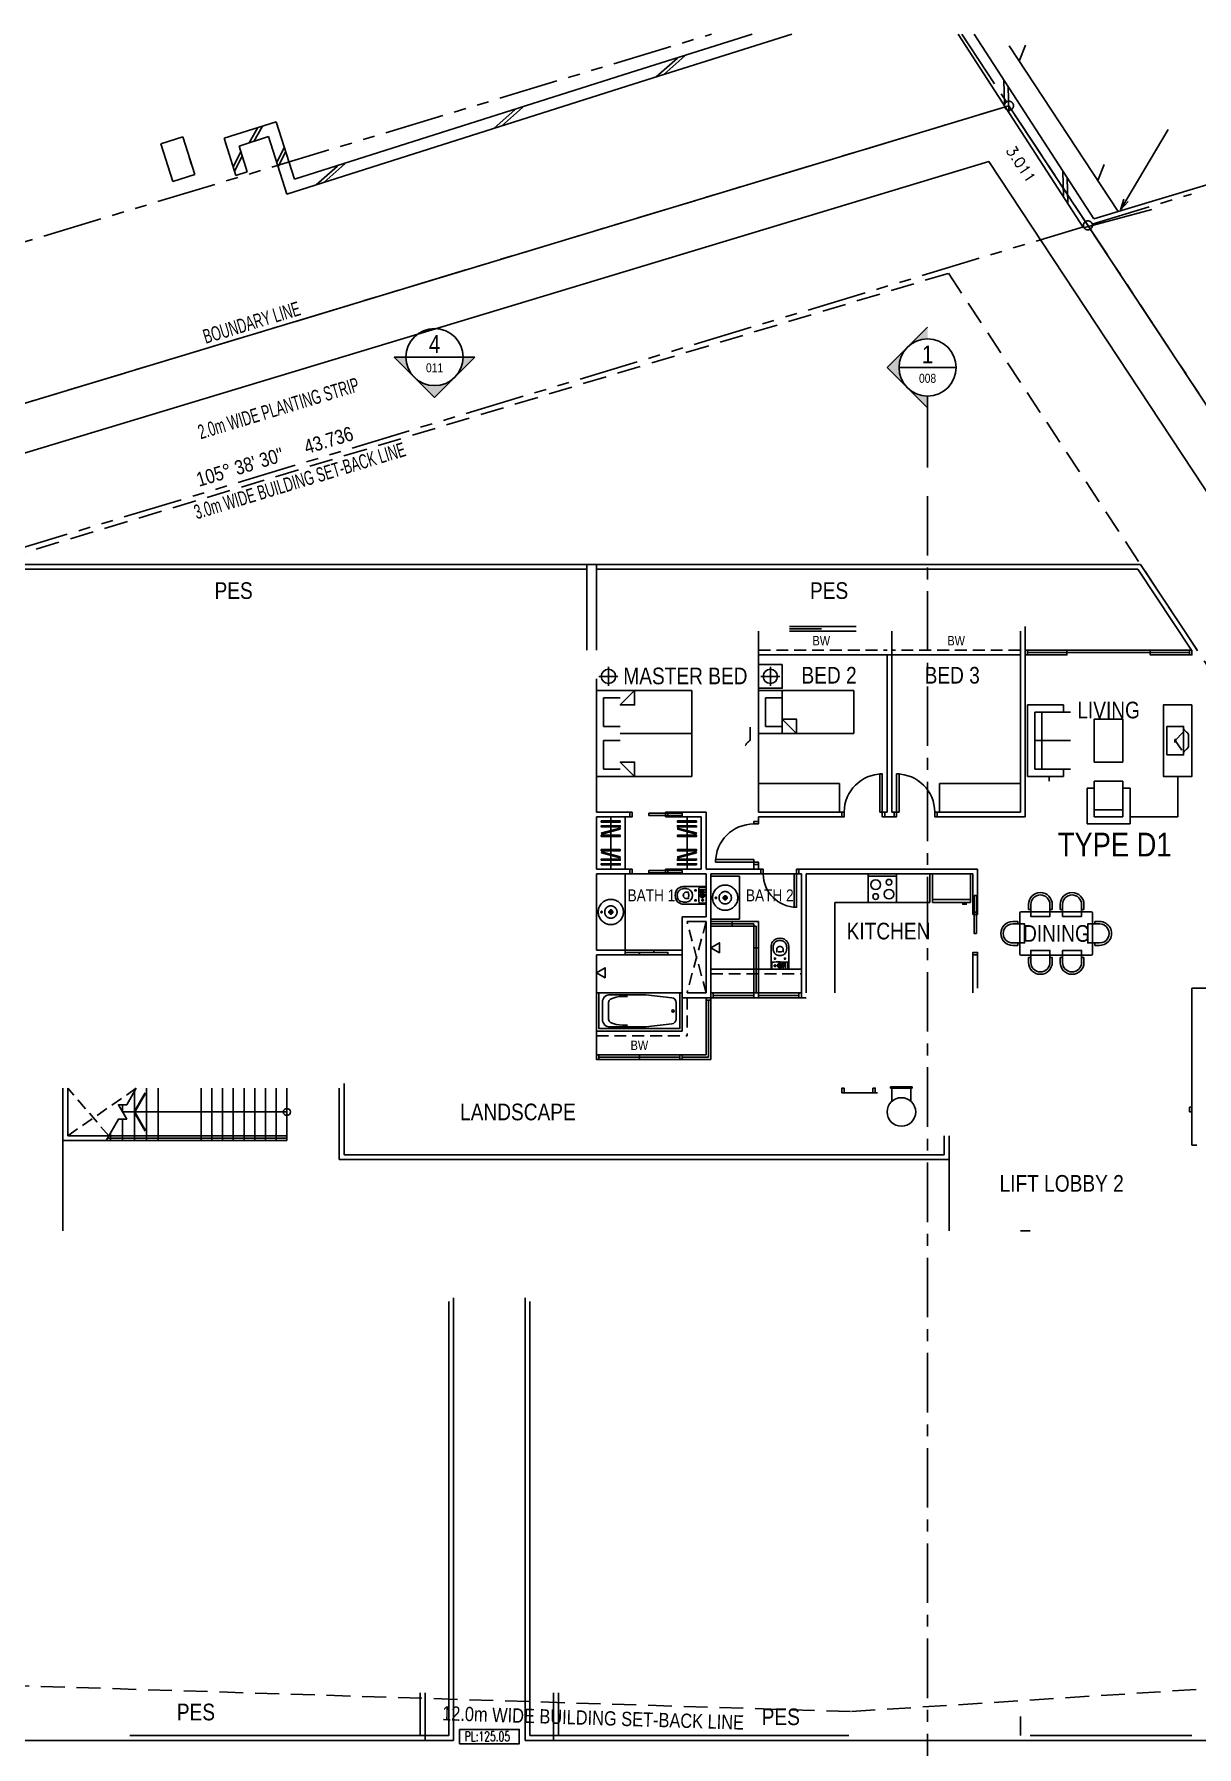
# Model space of a CAD drawing. Extents: x -202 to 72400, y -2144 to 57100.
# Drawn here: x 30297 to 54700, y 21126 to 57100 of the extents above; entities that cross this region are included whole.
import ezdxf
from ezdxf.enums import TextEntityAlignment as Align

# ---------------------------------------------------------------- set-up
doc = ezdxf.new("R2010")
doc.units = 0
doc.header["$LTSCALE"] = 1000
doc.header["$MEASUREMENT"] = 0
for name, pattern in [('CENTER', [2, 1.25, -0.25, 0.25, -0.25]), ('DASHED', [0.75, 0.5, -0.25]), ('HIDDEN', [0.375, 0.25, -0.125]), ('PHANTOM', [2.5, 1.25, -0.25, 0.25, -0.25, 0.25, -0.25])]:
    doc.linetypes.add(name, pattern=pattern)
doc.layers.get('0').update_dxf_attribs({"linetype": 'CONTINUOUS'})
for name, color, linetype in [('A-_ANOT----_T-', 7, 'CONTINUOUS'), ('A-_ANOTSYBL_E-', 7, 'CONTINUOUS'), ('A-_DOOR----_E-', 7, 'CONTINUOUS'), ('A-_EQPT----_E-', 7, 'CONTINUOUS'), ('A-_FIXR----_E-', 7, 'CONTINUOUS'), ('A-_FURT----_E-', 4, 'CONTINUOUS'), ('A-_RETW----_E-', 1, 'CONTINUOUS'), ('A-_SANIFIXR_E-', 7, 'CONTINUOUS'), ('A-_SITEBNRY_E-', 230, 'PHANTOM'), ('A-_SITESTBK_E-', 1, 'DASHED'), ('A-_SLABSTEP_E-', 7, 'CONTINUOUS'), ('A-_SPAC----_E-', 7, 'CONTINUOUS'), ('A-_STRC----_E-', 7, 'CONTINUOUS'), ('A-_TOPOPLVL_E-', 7, 'CONTINUOUS'), ('A-_WALL----_E-', 1, 'CONTINUOUS'), ('A-_WALLPARP_E-', 7, 'CONTINUOUS'), ('A-_WALLSTRU_E-', 3, 'CONTINUOUS'), ('A-_WIND----_E-', 7, 'CONTINUOUS'), ('BRG_DIST', 1, 'CONTINUOUS'), ('MERGE', 7, 'CONTINUOUS')]:
    doc.layers.add(name, color=color, linetype=linetype)
doc.styles.add('ARIAL-NARROW', font='ARIALN.TTF')
doc.styles.add('ROMAND', font='romand.shx')
doc.styles.add('ROMANS', font='romans.shx', dxfattribs={"width": 0.65, "height": 250})

# ---------------------------------------------------------------- blocks, each defined once
blk = doc.blocks.new('SYMBOL_SECTIONLEFT2')
at = {"layer": 'A-_ANOTSYBL_E-'}
h = blk.add_hatch(color=256, dxfattribs=at)
h.paths.add_polyline_path([(0, 8.49), (0, 6, 0.198912), (-4.24, 4.24)])
h.paths.add_polyline_path([(-4.24, -4.24, 0.198912), (0, -6), (0, -8.49)])
blk.add_hatch(color=256, dxfattribs=at).paths.add_polyline_path([(-4.24, -4.24, -0.198912), (-6, 0, -0.198912), (-4.24, 4.24), (-8.49, 0)])
for p, q in [((0, 8.49), (-8.49, 0)), ((-8.49, 0), (0, -8.49)), ((6, 0), (-6, 0)), ((0, -6), (0, -21)), ((0, -6), (0, -8.49))]:
    blk.add_line(p, q, dxfattribs=at)
blk.add_circle((0, 0), 6, dxfattribs=at)
at = {"layer": 'A-_ANOTSYBL_E-', "style": 'ARIAL-NARROW'}
blk.add_attdef('-NO-', text='', height=3.75, dxfattribs=at).set_placement((0, 2.74), align=Align.MIDDLE_CENTER)
blk.add_attdef('-REFNO-', text='', height=1.88, dxfattribs=at).set_placement((0, -1.32), align=Align.TOP_CENTER)
blk = doc.blocks.new('SYMBOL_ELEVBACK')
at = {"layer": 'A-_ANOTSYBL_E-'}
h = blk.add_hatch(color=256, dxfattribs=at)
h.paths.add_polyline_path([(-8.49, 0), (-4.24, -4.24, -0.198912), (-6, 0)])
h.paths.add_polyline_path([(6, 0, -0.198912), (4.24, -4.24), (8.49, 0)])
blk.add_hatch(color=256, dxfattribs=at).paths.add_polyline_path([(-4.24, -4.24), (0, -8.49), (4.24, -4.24, -0.414214)])
for p, q in [((-8.49, 0), (8.49, 0)), ((-8.49, 0), (0, -8.49)), ((0, -8.49), (8.49, 0))]:
    blk.add_line(p, q, dxfattribs=at)
blk.add_circle((0, 0), 6, dxfattribs=at)
at = {"layer": 'A-_ANOTSYBL_E-', "style": 'ARIAL-NARROW'}
blk.add_attdef('-NO-', text='', height=3.75, dxfattribs=at).set_placement((0, 2.74), align=Align.MIDDLE_CENTER)
blk.add_attdef('-REFNO-', text='', height=1.88, dxfattribs=at).set_placement((0, -1.32), align=Align.TOP_CENTER)
blk = doc.blocks.new('DR900')
at = {"layer": 'A-_DOOR----_E-'}
for points in [[(50, 100), (100, 100), (100, 900), (50, 900)], [(0, 0), (50, 0), (50, 100), (0, 100)], [(900, 0), (850, 0), (850, 100), (900, 100)]]:
    blk.add_lwpolyline(points, close=True, dxfattribs=at)
blk.add_arc((50, 100), 800, 0, 90, dxfattribs=at)
blk = doc.blocks.new('TUB6')
at = {"layer": 'A-_FIXR----_E-'}
blk.add_lwpolyline([(1700, 375), (0, 375), (0, -375), (1700, -375)], close=True, dxfattribs=at)
blk.add_lwpolyline([(172, -274), (713, -338), (1471, -338, 0.414214), (1624, -185), (1624, 185, 0.414214), (1471, 338), (713, 338), (172, 274, 0.386807), (80, 173), (80, -173, 0.386807)], format="xyb", close=True, dxfattribs=at)
blk.add_lwpolyline([(1100, 300), (1207, 300, -0.120814), (1458, 243, -0.197037), (1500, 179), (1500, -179, -0.197037), (1458, -243, -0.120814), (1207, -300), (1100, -300, -0.096183)], format="xyb", dxfattribs=at)
blk.add_circle((144, -2), 23.9, dxfattribs=at)
blk = doc.blocks.new('HEM_DURA0401')
at = {"layer": 'MERGE', "color": 7}
for p, q in [((-265, 24), (-266, 1)), ((-266, 1), (-265, -23)), ((-262, 47), (-265, 24)), ((-257, 69), (-262, 47)), ((-250, 91), (-257, 69)), ((-241, 113), (-250, 91)), ((-230, 133), (-241, 113)), ((-218, 153), (-230, 133)), ((-204, 171), (-218, 153)), ((-188, 188), (-204, 171)), ((-171, 204), (-188, 188)), ((-153, 218), (-171, 204)), ((-133, 230), (-153, 218)), ((-113, 241), (-133, 230)), ((-91, 250), (-113, 241)), ((-69, 257), (-91, 250)), ((-47, 262), (-69, 257)), ((-24, 265), (-47, 262)), ((-1, 266), (-24, 265)), ((22, 265), (-1, 266)), ((45, 262), (22, 265)), ((68, 257), (45, 262)), ((90, 250), (68, 257)), ((111, 241), (90, 250)), ((132, 230), (111, 241)), ((151, 218), (132, 230)), ((170, 204), (151, 218)), ((187, 188), (170, 204)), ((202, 171), (187, 188)), ((216, 153), (202, 171)), ((229, 133), (216, 153)), ((240, 113), (229, 133)), ((248, 91), (240, 113)), ((255, 69), (248, 91)), ((260, 47), (255, 69)), ((263, 24), (260, 47)), ((264, 1), (263, 24)), ((263, -23), (264, 1)), ((-265, -23), (-262, -45)), ((-262, -45), (-257, -68)), ((-257, -68), (-250, -90)), ((-250, -90), (-241, -111)), ((-241, -111), (-230, -132)), ((-230, -132), (-218, -151)), ((-218, -151), (-204, -170)), ((-204, -170), (-188, -187)), ((-188, -187), (-171, -202)), ((-171, -202), (-153, -217)), ((-153, -217), (-133, -229)), ((-133, -229), (-113, -240)), ((-113, -240), (-91, -249)), ((-91, -249), (-69, -255)), ((-69, -255), (-47, -260)), ((-47, -260), (-24, -264)), ((-24, -264), (-1, -265)), ((-1, -265), (22, -264)), ((22, -264), (45, -260)), ((45, -260), (68, -255)), ((68, -255), (90, -249)), ((90, -249), (111, -240)), ((111, -240), (132, -229)), ((132, -229), (151, -217)), ((151, -217), (170, -202)), ((170, -202), (187, -187)), ((187, -187), (202, -170)), ((202, -170), (216, -151)), ((216, -151), (229, -132)), ((229, -132), (240, -111)), ((240, -111), (248, -90)), ((248, -90), (255, -68)), ((255, -68), (260, -45)), ((260, -45), (263, -23))]:
    blk.add_line(p, q, dxfattribs=at)
at = {"layer": 'MERGE', "color": 8}
for p, q in [((-57, 0), (60, 0)), ((-39, 3), (-40, -1)), ((-38, 10), (-39, 6)), ((-39, 6), (-39, 3)), ((-37, 13), (-38, 10)), ((-36, 16), (-37, 13)), ((-34, 19), (-36, 16)), ((-32, 22), (-34, 19)), ((-30, 25), (-32, 22)), ((-28, 27), (-30, 25)), ((-25, 30), (-28, 27)), ((-26, 4), (-27, 2)), ((-27, 2), (-27, -1)), ((-25, 8), (-26, 6)), ((-26, 6), (-26, 4)), ((-23, 32), (-25, 30)), ((-24, 11), (-25, 8)), ((-23, 13), (-24, 11)), ((-20, 34), (-23, 32)), ((-22, 15), (-23, 13)), ((-20, 16), (-22, 15)), ((-17, 35), (-20, 34)), ((-19, 18), (-20, 16)), ((-17, 20), (-19, 18)), ((-14, 36), (-17, 35)), ((-15, 21), (-17, 20)), ((-14, 200), (-15, 198)), ((-15, 198), (-15, 196)), ((-15, 196), (-15, 193)), ((-15, 193), (-14, 191)), ((-13, 22), (-15, 21)), ((-13, 203), (-14, 200)), ((-14, 191), (-13, 189)), ((-10, 38), (-14, 36)), ((-11, 205), (-13, 203)), ((-13, 189), (-11, 187)), ((-11, 23), (-13, 22)), ((-9, 206), (-11, 205)), ((-11, 187), (-9, 185)), ((-9, 24), (-11, 23)), ((-7, 38), (-10, 38)), ((-6, 208), (-9, 206)), ((-9, 185), (-6, 183)), ((-7, 25), (-9, 24)), ((-3, 39), (-7, 38)), ((-5, 26), (-7, 25)), ((-4, 209), (-6, 208)), ((-6, 183), (-4, 182)), ((-2, 26), (-5, 26)), ((-1, 209), (-4, 209)), ((-4, 182), (-1, 182)), ((0, 39), (-3, 39)), ((0, 26), (-2, 26)), ((2, 210), (-1, 209)), ((-1, 182), (2, 182)), ((0, 60), (0, -58)), ((3, 39), (0, 39)), ((2, 26), (0, 26)), ((5, 209), (2, 210)), ((2, 182), (5, 182)), ((5, 26), (2, 26)), ((7, 38), (3, 39)), ((8, 209), (5, 209)), ((5, 182), (8, 182)), ((7, 25), (5, 26)), ((10, 38), (7, 38)), ((9, 24), (7, 25)), ((11, 208), (8, 209)), ((8, 182), (11, 183)), ((11, 23), (9, 24)), ((14, 36), (10, 38)), ((13, 206), (11, 208)), ((11, 183), (13, 185)), ((13, 22), (11, 23)), ((15, 205), (13, 206)), ((13, 185), (15, 187)), ((15, 21), (13, 22)), ((17, 35), (14, 36)), ((17, 203), (15, 205)), ((15, 187), (17, 189)), ((17, 20), (15, 21)), ((18, 200), (17, 203)), ((17, 189), (18, 191)), ((20, 34), (17, 35)), ((19, 18), (17, 20)), ((19, 198), (18, 200)), ((18, 191), (19, 193)), ((19, 196), (19, 198)), ((19, 193), (19, 196)), ((20, 16), (19, 18)), ((23, 32), (20, 34)), ((22, 15), (20, 16)), ((23, 13), (22, 15)), ((25, 30), (23, 32)), ((24, 11), (23, 13)), ((25, 8), (24, 11)), ((28, 27), (25, 30)), ((26, 6), (25, 8)), ((26, 4), (26, 6)), ((27, 2), (26, 4)), ((27, -1), (27, 2)), ((30, 25), (28, 27)), ((32, 22), (30, 25)), ((34, 19), (32, 22)), ((36, 16), (34, 19)), ((37, 13), (36, 16)), ((38, 10), (37, 13)), ((39, 6), (38, 10)), ((39, 3), (39, 6)), ((40, -1), (39, 3)), ((-40, -1), (-39, -4)), ((-39, -4), (-39, -8)), ((-39, -8), (-38, -11)), ((-38, -11), (-37, -14)), ((-37, -14), (-36, -17)), ((-36, -17), (-34, -20)), ((-34, -20), (-32, -23)), ((-32, -23), (-30, -26)), ((-30, -26), (-28, -29)), ((-28, -29), (-25, -31)), ((-27, -1), (-27, -3)), ((-27, -3), (-26, -5)), ((-26, -5), (-26, -8)), ((-26, -8), (-25, -10)), ((-25, -10), (-24, -12)), ((-25, -31), (-23, -33)), ((-24, -12), (-23, -14)), ((-23, -14), (-22, -16)), ((-23, -33), (-20, -35)), ((-22, -16), (-20, -18)), ((-20, -18), (-19, -20)), ((-20, -35), (-17, -37)), ((-19, -20), (-17, -21)), ((-17, -21), (-15, -23)), ((-17, -37), (-14, -38)), ((-15, -23), (-13, -24)), ((-14, -38), (-10, -39)), ((-13, -24), (-11, -25)), ((-11, -25), (-9, -26)), ((-10, -39), (-7, -40)), ((-9, -26), (-7, -26)), ((-7, -26), (-5, -27)), ((-7, -40), (-3, -40)), ((-5, -27), (-2, -27)), ((-3, -40), (0, -40)), ((-2, -27), (0, -27)), ((0, -27), (2, -27)), ((0, -40), (3, -40)), ((2, -27), (5, -27)), ((3, -40), (7, -40)), ((5, -27), (7, -26)), ((7, -26), (9, -26)), ((7, -40), (10, -39)), ((9, -26), (11, -25)), ((10, -39), (14, -38)), ((11, -25), (13, -24)), ((13, -24), (15, -23)), ((14, -38), (17, -37)), ((15, -23), (17, -21)), ((17, -21), (19, -20)), ((17, -37), (20, -35)), ((19, -20), (20, -18)), ((20, -18), (22, -16)), ((20, -35), (23, -33)), ((22, -16), (23, -14)), ((23, -14), (24, -12)), ((23, -33), (25, -31)), ((24, -12), (25, -10)), ((25, -10), (26, -8)), ((25, -31), (28, -29)), ((26, -5), (27, -3)), ((26, -8), (26, -5)), ((27, -3), (27, -1)), ((28, -29), (30, -26)), ((30, -26), (32, -23)), ((32, -23), (34, -20)), ((34, -20), (36, -17)), ((36, -17), (37, -14)), ((37, -14), (38, -11)), ((38, -11), (39, -8)), ((39, -4), (40, -1)), ((39, -8), (39, -4))]:
    blk.add_line(p, q, dxfattribs=at)
blk.add_lwpolyline([(130, 0), (130, 11), (128, 23), (126, 34), (123, 44), (118, 55), (113, 65), (107, 75), (100, 84), (92, 92), (84, 100), (75, 107), (65, 113), (55, 118), (45, 122), (34, 126), (23, 128), (12, 130), (0, 130), (-11, 130), (-22, 128), (-33, 126), (-44, 122), (-55, 118), (-65, 113), (-74, 107), (-83, 100), (-92, 92), (-99, 84), (-106, 75), (-112, 65), (-117, 55), (-122, 44), (-125, 34), (-128, 23), (-129, 11), (-130, 0), (-129, -11), (-128, -23), (-125, -34), (-122, -44), (-117, -55), (-112, -65), (-106, -75), (-99, -84), (-92, -92), (-83, -100), (-74, -106), (-65, -113), (-55, -118), (-44, -122), (-33, -126), (-22, -128), (-11, -129), (0, -130), (12, -129), (23, -128), (34, -126), (45, -122), (55, -118), (65, -113), (75, -106), (84, -100), (92, -92), (100, -84), (107, -75), (113, -65), (118, -55), (123, -44), (126, -34), (128, -23), (130, -11), (130, 0), (130, 0)], close=True, dxfattribs=at)
blk = doc.blocks.new('HEM_DURA2501')
at = {"layer": 'MERGE', "color": 7}
for points in [[(-479, 184), (-484, 184), (-500, 182), (-523, 177), (-550, 167), (-578, 151), (-605, 127), (-628, 95), (-644, 52), (-649, -2)], [(-479, -184), (-484, -184), (-500, -182), (-523, -176), (-550, -167), (-578, -151), (-605, -127), (-628, -95), (-644, -52), (-649, 2)], [(-605, 0), (-606, -4), (-605, -15), (-603, -31), (-598, -50), (-590, -71), (-576, -92), (-555, -112), (-528, -128), (-491, -139)], [(-605, 0), (-605, 4), (-605, 15), (-603, 30), (-598, 50), (-589, 71), (-575, 92), (-554, 111), (-527, 128), (-491, 139)], [(-400, 139), (-402, 140), (-407, 140), (-414, 141), (-423, 142), (-435, 142), (-448, 143), (-462, 142), (-476, 141), (-491, 139)], [(-8, 184), (-24, 184), (-67, 184), (-130, 184), (-204, 184), (-282, 184), (-357, 184), (-419, 184), (-462, 184), (-479, 184)], [(-286, 0), (-286, 4), (-287, 15), (-290, 31), (-295, 50), (-304, 72), (-318, 93), (-338, 112), (-365, 128), (-400, 139)], [(-286, 0), (-286, -4), (-287, -15), (-289, -30), (-294, -49), (-303, -70), (-317, -92), (-337, -111), (-365, -128), (-400, -139)], [(-148, 149), (-149, 142), (-149, 120), (-150, 88), (-150, 49), (-151, 6), (-151, -39), (-151, -82), (-150, -120), (-148, -149)], [(-131, 167), (-132, 167), (-133, 167), (-136, 167), (-138, 167), (-141, 165), (-144, 163), (-146, 160), (-148, 155), (-148, 149)], [(0, 167), (-5, 167), (-17, 167), (-34, 167), (-55, 167), (-77, 167), (-97, 167), (-115, 167), (-127, 167), (-131, 167)], [(-7, 184), (-7, 184), (-6, 184), (-5, 184), (-4, 183), (-3, 183), (-2, 182), (-1, 181), (0, 179), (0, 177)], [(0, 177), (0, 165), (0, 132), (0, 85), (0, 29), (0, -29), (0, -85), (0, -132), (0, -165), (0, -177)], [(-400, -139), (-402, -140), (-407, -140), (-414, -141), (-423, -142), (-435, -142), (-448, -143), (-462, -142), (-476, -141), (-491, -139)], [(-8, -184), (-24, -184), (-67, -184), (-130, -184), (-204, -184), (-282, -184), (-357, -184), (-419, -184), (-462, -184), (-479, -184)], [(-131, -167), (-132, -167), (-133, -167), (-136, -167), (-138, -167), (-141, -165), (-144, -163), (-146, -160), (-148, -155), (-148, -149)], [(0, -167), (-5, -167), (-17, -167), (-34, -167), (-55, -167), (-77, -167), (-97, -167), (-115, -167), (-127, -167), (-131, -167)], [(-7, -184), (-7, -184), (-6, -184), (-5, -184), (-4, -183), (-3, -183), (-2, -182), (-1, -181), (0, -179), (0, -177)]]:
    blk.add_lwpolyline(points, dxfattribs=at)
at = {"layer": 'MERGE', "color": 8}
for points in [[(-362, 76), (-362, 75), (-362, 74), (-363, 73), (-365, 71), (-367, 69), (-369, 68), (-373, 66), (-377, 65), (-381, 65), (-381, 65), (-387, 65), (-393, 65), (-399, 65), (-405, 65), (-411, 65), (-415, 65), (-419, 66), (-422, 66), (-423, 66), (-423, 66), (-425, 65), (-430, 65), (-437, 62), (-446, 59), (-455, 53), (-463, 44), (-471, 32), (-476, 17), (-478, -2)], [(-362, -76), (-362, -75), (-362, -74), (-363, -73), (-365, -71), (-367, -69), (-369, -68), (-373, -66), (-377, -65), (-381, -65), (-381, -65), (-387, -65), (-393, -65), (-399, -65), (-405, -65), (-411, -65), (-415, -65), (-419, -66), (-422, -66), (-423, -66), (-423, -66), (-425, -65), (-430, -65), (-437, -62), (-446, -59), (-455, -53), (-463, -44), (-471, -32), (-476, -17), (-478, 2)], [(-371, 45), (-371, 44), (-369, 40), (-367, 33), (-366, 23), (-364, 12), (-363, -1), (-364, -15), (-366, -31), (-369, -47)], [(-247, 105), (-246, 105), (-241, 105), (-234, 105), (-226, 105), (-218, 105), (-210, 105), (-203, 105), (-199, 105), (-197, 105)], [(-212, 106), (-212, 108), (-213, 110), (-214, 112), (-215, 113), (-216, 114), (-218, 115), (-219, 116), (-221, 117), (-223, 117), (-223, 117), (-225, 117), (-227, 116), (-229, 115), (-230, 114), (-231, 113), (-232, 112), (-233, 110), (-234, 108), (-234, 106), (-234, 106), (-234, 104), (-233, 102), (-232, 101), (-231, 99), (-230, 98), (-229, 97), (-227, 96), (-225, 96), (-223, 95), (-223, 95), (-221, 96), (-219, 96), (-218, 97), (-216, 98), (-215, 99), (-214, 101), (-213, 102), (-212, 104), (-212, 106)], [(-223, 127), (-223, 125), (-223, 121), (-223, 115), (-223, 107), (-223, 100), (-223, 92), (-223, 86), (-223, 82), (-223, 80)], [(-148, 89), (-146, 89), (-140, 89), (-132, 89), (-122, 89), (-111, 89), (-101, 89), (-93, 89), (-87, 89), (-85, 89)], [(-89, 89), (-89, 94), (-91, 98), (-93, 103), (-95, 106), (-98, 110), (-102, 112), (-106, 114), (-111, 116), (-116, 116), (-116, 116), (-121, 116), (-125, 114), (-129, 112), (-133, 110), (-136, 106), (-139, 103), (-141, 98), (-142, 94), (-143, 89), (-143, 89), (-142, 84), (-141, 80), (-139, 75), (-136, 72), (-133, 68), (-129, 66), (-125, 64), (-121, 63), (-116, 62), (-116, 62), (-111, 63), (-106, 64), (-102, 66), (-98, 68), (-95, 72), (-93, 75), (-91, 80), (-89, 84), (-89, 89)], [(-14, 1), (-18, 1), (-30, 1), (-47, 1), (-67, 1), (-88, 1), (-108, 1), (-125, 1), (-137, 1), (-141, 1)], [(-98, 89), (-98, 92), (-99, 95), (-100, 98), (-102, 101), (-104, 103), (-107, 105), (-110, 106), (-113, 107), (-116, 107), (-116, 107), (-119, 107), (-122, 106), (-125, 105), (-127, 103), (-130, 101), (-131, 98), (-133, 95), (-134, 92), (-134, 89), (-134, 89), (-134, 86), (-133, 83), (-131, 80), (-130, 77), (-127, 75), (-125, 74), (-122, 72), (-119, 71), (-116, 71), (-116, 71), (-113, 71), (-110, 72), (-107, 74), (-104, 75), (-102, 77), (-100, 80), (-99, 83), (-98, 86), (-98, 89)], [(-26, 1), (-27, 10), (-29, 19), (-33, 27), (-38, 34), (-44, 40), (-51, 45), (-59, 49), (-68, 51), (-77, 52), (-77, 52), (-87, 51), (-95, 49), (-103, 45), (-110, 40), (-117, 34), (-122, 27), (-125, 19), (-128, 10), (-129, 1), (-129, 1), (-128, -8), (-125, -17), (-122, -25), (-117, -32), (-110, -38), (-103, -43), (-95, -47), (-87, -50), (-77, -50), (-77, -50), (-68, -50), (-59, -47), (-51, -43), (-44, -38), (-38, -32), (-33, -25), (-29, -17), (-27, -8), (-26, 1)], [(-117, 116), (-114, 116), (-106, 116), (-95, 116), (-82, 116), (-68, 117), (-55, 117), (-44, 117), (-37, 117), (-34, 117)], [(-116, 124), (-116, 121), (-116, 115), (-116, 106), (-116, 95), (-116, 84), (-116, 73), (-116, 64), (-116, 58), (-116, 55)], [(-39, 1), (-39, 8), (-41, 14), (-44, 20), (-48, 26), (-52, 30), (-58, 34), (-64, 37), (-70, 39), (-77, 40), (-77, 40), (-84, 39), (-91, 37), (-97, 34), (-102, 30), (-107, 26), (-111, 20), (-114, 14), (-115, 8), (-116, 1), (-116, 1), (-115, -6), (-114, -13), (-111, -19), (-107, -24), (-102, -29), (-97, -32), (-91, -35), (-84, -37), (-77, -38), (-77, -38), (-70, -37), (-64, -35), (-58, -32), (-52, -29), (-48, -24), (-44, -19), (-41, -13), (-39, -6), (-39, 1)], [(-106, 64), (-106, 64), (-103, 65), (-100, 66), (-97, 67), (-93, 69), (-89, 70), (-86, 71), (-84, 72), (-83, 72)], [(-95, 102), (-94, 102), (-91, 102), (-87, 102), (-83, 102), (-78, 102), (-73, 102), (-69, 102), (-66, 102), (-65, 102)], [(-70, 102), (-70, 103), (-70, 105), (-71, 106), (-72, 107), (-73, 108), (-74, 109), (-75, 110), (-77, 110), (-78, 110), (-78, 110), (-80, 110), (-81, 110), (-83, 109), (-84, 108), (-85, 107), (-86, 106), (-87, 105), (-87, 103), (-87, 102), (-87, 102), (-87, 100), (-87, 99), (-86, 97), (-85, 96), (-84, 95), (-83, 94), (-81, 94), (-80, 93), (-78, 93), (-78, 93), (-77, 93), (-75, 94), (-74, 94), (-73, 95), (-72, 96), (-71, 97), (-70, 99), (-70, 100), (-70, 102)], [(-83, 72), (-82, 72), (-79, 72), (-74, 72), (-69, 72), (-63, 72), (-57, 72), (-53, 72), (-50, 72), (-48, 72)], [(-78, 122), (-78, 121), (-78, 118), (-78, 112), (-78, 106), (-78, 100), (-78, 94), (-78, 89), (-78, 85), (-78, 84)], [(-77, 60), (-77, 56), (-77, 45), (-77, 29), (-77, 10), (-77, -9), (-77, -28), (-77, -44), (-77, -55), (-77, -59)], [(-55, 91), (-55, 92), (-55, 94), (-54, 97), (-52, 101), (-50, 106), (-47, 110), (-43, 113), (-37, 115), (-30, 116)], [(-55, 91), (-55, 90), (-55, 88), (-54, 84), (-53, 81), (-51, 76), (-48, 73), (-43, 69), (-37, 67), (-29, 66), (-29, 66), (-21, 66), (-15, 66), (-11, 66), (-7, 66), (-5, 66), (-4, 66), (-3, 66), (-3, 66), (-2, 66)], [(-30, 116), (-29, 116), (-26, 116), (-22, 116), (-18, 116), (-13, 116), (-8, 116), (-4, 116), (-1, 116), (0, 116)], [(-247, -105), (-246, -105), (-241, -105), (-234, -105), (-226, -105), (-218, -105), (-210, -105), (-203, -105), (-199, -105), (-197, -105)], [(-212, -106), (-212, -104), (-213, -102), (-214, -101), (-215, -99), (-216, -98), (-218, -97), (-219, -96), (-221, -96), (-223, -95), (-223, -95), (-225, -96), (-227, -96), (-229, -97), (-230, -98), (-231, -99), (-232, -101), (-233, -102), (-234, -104), (-234, -106), (-234, -106), (-234, -108), (-233, -110), (-232, -112), (-231, -113), (-230, -114), (-229, -115), (-227, -116), (-225, -117), (-223, -117), (-223, -117), (-221, -117), (-219, -116), (-218, -115), (-216, -114), (-215, -113), (-214, -112), (-213, -110), (-212, -108), (-212, -106)], [(-223, -127), (-223, -125), (-223, -121), (-223, -115), (-223, -107), (-223, -100), (-223, -92), (-223, -86), (-223, -82), (-223, -80)], [(-96, -103), (-94, -103), (-89, -103), (-83, -103), (-75, -103), (-66, -103), (-58, -103), (-52, -103), (-47, -103), (-45, -103)], [(-54, -103), (-54, -100), (-55, -97), (-57, -94), (-58, -92), (-60, -90), (-63, -88), (-66, -87), (-69, -86), (-72, -85), (-72, -85), (-75, -86), (-78, -87), (-81, -88), (-83, -90), (-85, -92), (-87, -94), (-88, -97), (-89, -100), (-89, -103), (-89, -103), (-89, -106), (-88, -109), (-87, -112), (-85, -114), (-83, -116), (-81, -118), (-78, -119), (-75, -120), (-72, -121), (-72, -121), (-69, -120), (-66, -119), (-63, -118), (-60, -116), (-58, -114), (-57, -112), (-55, -109), (-54, -106), (-54, -103)], [(-62, -103), (-62, -101), (-62, -100), (-63, -98), (-64, -97), (-65, -95), (-67, -94), (-68, -94), (-70, -93), (-72, -93), (-72, -93), (-74, -93), (-75, -94), (-77, -94), (-78, -95), (-79, -97), (-80, -98), (-81, -100), (-81, -101), (-82, -103), (-82, -103), (-81, -105), (-81, -106), (-80, -108), (-79, -109), (-78, -111), (-77, -112), (-75, -112), (-74, -113), (-72, -113), (-72, -113), (-70, -113), (-68, -112), (-67, -112), (-65, -111), (-64, -109), (-63, -108), (-62, -106), (-62, -105), (-62, -103)], [(-72, -125), (-72, -123), (-72, -119), (-72, -113), (-72, -106), (-72, -98), (-72, -90), (-72, -84), (-72, -80), (-72, -78)]]:
    blk.add_lwpolyline(points, dxfattribs=at)
blk = doc.blocks.new('SANISHSP')
blk.add_lwpolyline([(0, 0), (-52, -90), (52, -90)], close=True)
blk = doc.blocks.new('DR800')
at = {"layer": 'A-_DOOR----_E-'}
for points in [[(50, 100), (100, 100), (100, 800), (50, 800)], [(0, 0), (50, 0), (50, 100), (0, 100)], [(800, 0), (750, 0), (750, 100), (800, 100)]]:
    blk.add_lwpolyline(points, close=True, dxfattribs=at)
blk.add_arc((50, 100), 700, 0, 90, dxfattribs=at)
blk = doc.blocks.new('EQPTRFSP')
for p, q in [((400, 0), (-400, 0)), ((-400, 0), (-400, -600)), ((400, -600), (400, 0)), ((-400, -534), (400, -534)), ((-400, -600), (400, -600))]:
    blk.add_line(p, q)
blk.add_lwpolyline([(-312, -600), (-238, -600), (-238, -637), (-312, -637)], close=True)
blk = doc.blocks.new('EQPTCKSP')
for p, q in [((300, 0), (-300, 0)), ((-300, 0), (-300, -600)), ((300, -600), (300, 0)), ((-300, -50), (300, -50)), ((-300, -600), (300, -600))]:
    blk.add_line(p, q)
for centre, radius in [((-140, -225), 100), ((140, -425), 100), ((140, -175), 60), ((-140, -475), 60)]:
    blk.add_circle(centre, radius)
blk = doc.blocks.new('DINING_TABLE_REC_6')
at = {"layer": 'A-_FURT----_E-'}
for p, q in [((-762, 432), (-762, -432)), ((737, 457), (-737, 457)), ((-583, 607), (-583, 503)), ((-583, 503), (-533, 503)), ((-533, 607), (-533, 457)), ((-133, 607), (-133, 457)), ((-83, 503), (-133, 503)), ((-83, 607), (-83, 503)), ((83, 607), (83, 503)), ((83, 503), (133, 503)), ((133, 607), (133, 457)), ((533, 607), (533, 457)), ((583, 503), (533, 503)), ((583, 607), (583, 503)), ((762, -432), (762, 432)), ((-912, 250), (-808, 250)), ((-912, 200), (-762, 200)), ((-808, 250), (-808, 200)), ((912, 200), (762, 200)), ((808, 250), (808, 200)), ((912, 250), (808, 250)), ((-912, -200), (-762, -200)), ((-912, -250), (-808, -250)), ((-808, -250), (-808, -200)), ((912, -200), (762, -200)), ((808, -250), (808, -200)), ((912, -250), (808, -250)), ((-737, -457), (737, -457)), ((-583, -607), (-583, -503)), ((-583, -503), (-533, -503)), ((-533, -607), (-533, -457)), ((-133, -607), (-133, -457)), ((-83, -503), (-133, -503)), ((-83, -607), (-83, -503)), ((83, -607), (83, -503)), ((83, -503), (133, -503)), ((133, -607), (133, -457)), ((533, -607), (533, -457)), ((583, -503), (533, -503)), ((583, -607), (583, -503))]:
    blk.add_line(p, q, dxfattribs=at)
at = {"layer": 'A-_FURT----_E-', "color": 8}
for points in [[(-533, 457), (-533, 357), (-133, 357), (-133, 457)], [(133, 457), (133, 357), (533, 357), (533, 457)], [(-762, 200), (-662, 200), (-662, -200), (-762, -200)], [(762, 200), (662, 200), (662, -200), (762, -200)], [(-533, -457), (-533, -357), (-133, -357), (-133, -457)], [(133, -457), (133, -357), (533, -357), (533, -457)]]:
    blk.add_lwpolyline(points, dxfattribs=at)
at = {"layer": 'A-_FURT----_E-'}
for centre, radius, start, end in [((-333, 608), 250, 359.8151, 179.8151), ((-333, 608), 200, 359.8151, 179.8151), ((333, 608), 250, 0.1849, 180.1849), ((333, 608), 200, 0.1849, 180.1849), ((-737, 432), 25, 90, 180), ((-737, 432), 25, 90, 180), ((737, 432), 25, 0, 90), ((-913, 0), 250, 90.1849, 270.1849), ((-913, 0), 200, 90.1849, 270.1849), ((913, 0), 250, 269.8151, 89.8151), ((913, 0), 200, 269.8151, 89.8151), ((-737, -432), 25, 180, 270), ((-333, -608), 250, 180.1849, 0.1849), ((-333, -608), 200, 180.1849, 0.1849), ((333, -608), 250, 179.8151, 359.8151), ((333, -608), 200, 179.8151, 359.8151), ((737, -432), 25, 270, 360)]:
    blk.add_arc(centre, radius, start, end, dxfattribs=at)

msp = doc.modelspace()

# ---------------------------------------------------------------- linework, layer by layer
at = {"layer": 'A-_ANOTSYBL_E-', "linetype": 'CENTER'}
msp.add_line((49050, 47399), (49050, 10780), dxfattribs=at)
at = {"layer": 'A-_DOOR----_E-'}
for p, q in [((48300, 34685), (48300, 34961)), ((48700, 34685), (48700, 34961))]:
    msp.add_line(p, q, dxfattribs=at)
for points in [[(42850, 40761), (42850, 40661), (42800, 40661), (42800, 40761)], [(43900, 40736), (43900, 40686), (43200, 40686), (43200, 40736)], [(43550, 40761), (43550, 40661), (43600, 40661), (43600, 40761)], [(42850, 39561), (42850, 39461), (42800, 39461), (42800, 39561)], [(43900, 39536), (43900, 39486), (43200, 39486), (43200, 39536)], [(43550, 39561), (43550, 39461), (43600, 39461), (43600, 39561)], [(50025, 39011), (50025, 38211), (50075, 38211), (50075, 39011)], [(50100, 38661), (50000, 38661), (50000, 38611), (50100, 38611)], [(50100, 38661), (50000, 38661), (50000, 38611), (50100, 38611)], [(50100, 37761), (50000, 37761), (50000, 37811), (50100, 37811)], [(50100, 37761), (50000, 37761), (50000, 37811), (50100, 37811)], [(47300, 34961), (47300, 34861), (47250, 34861), (47250, 34961)], [(47900, 34961), (47900, 34861), (47950, 34861), (47950, 34961)], [(48725, 34961), (48725, 34986), (48275, 34986), (48275, 34961)]]:
    msp.add_lwpolyline(points, close=True, dxfattribs=at)
at = {"layer": 'A-_FIXR----_E-'}
for p, q in [((45500, 41361), (47200, 41361)), ((47200, 40761), (47200, 41361)), ((51000, 41361), (49300, 41361)), ((49300, 40761), (49300, 41361)), ((42700, 40661), (42700, 39561)), ((49100, 39461), (49100, 38861)), ((47100, 38861), (49100, 38861)), ((47100, 38861), (47100, 36961))]:
    msp.add_line(p, q, dxfattribs=at)
at = {"layer": 'A-_FIXR----_E-', "color": 8}
for p, q in [((42400, 39561), (42400, 40661)), ((44000, 39561), (44000, 40661)), ((42400, 40361), (42400, 40361)), ((44000, 40361), (44000, 40361)), ((42400, 39861), (42400, 39861)), ((44000, 39861), (44000, 39861))]:
    msp.add_line(p, q, dxfattribs=at)
for points in [[(42200, 40574), (42600, 40574), (42600, 40549), (42200, 40549)], [(42200, 40474), (42600, 40474), (42600, 40449), (42200, 40449)], [(42204, 40322), (42590, 40425), (42596, 40401), (42210, 40298)], [(44200, 40574), (43800, 40574), (43800, 40549), (44200, 40549)], [(44200, 40474), (43800, 40474), (43800, 40449), (44200, 40449)], [(44196, 40322), (43810, 40425), (43804, 40401), (44190, 40298)], [(42200, 40274), (42600, 40274), (42600, 40249), (42200, 40249)], [(42200, 39949), (42600, 39949), (42600, 39974), (42200, 39974)], [(44200, 40274), (43800, 40274), (43800, 40249), (44200, 40249)], [(44200, 39949), (43800, 39949), (43800, 39974), (44200, 39974)], [(42200, 39749), (42600, 39749), (42600, 39774), (42200, 39774)], [(42200, 39649), (42600, 39649), (42600, 39674), (42200, 39674)], [(42204, 39901), (42590, 39798), (42596, 39822), (42210, 39925)], [(44200, 39749), (43800, 39749), (43800, 39774), (44200, 39774)], [(44200, 39649), (43800, 39649), (43800, 39674), (44200, 39674)], [(44196, 39901), (43810, 39798), (43804, 39822), (44190, 39925)]]:
    msp.add_lwpolyline(points, close=True, dxfattribs=at)
at = {"layer": 'A-_FURT----_E-', "color": 8}
for p, q in [((42150, 43611), (42550, 43611)), ((42350, 43411), (42350, 43811)), ((45550, 43611), (45950, 43611)), ((45750, 43411), (45750, 43811))]:
    msp.add_line(p, q, dxfattribs=at)
at = {"layer": 'A-_FURT----_E-'}
for p, q in [((42600, 43311), (43167, 43311)), ((46000, 43311), (46567, 43311)), ((46000, 42411), (46000, 43311)), ((42600, 43161), (42250, 43161)), ((42250, 42561), (42250, 43161)), ((46000, 43161), (45650, 43161)), ((45650, 42561), (45650, 43161)), ((51900, 43011), (51150, 43011)), ((51150, 43011), (51150, 41511)), ((51300, 42861), (51300, 41661)), ((52050, 42861), (51300, 42861)), ((51450, 42861), (51450, 41661)), ((51900, 43011), (51900, 42861)), ((42600, 42561), (42250, 42561)), ((45327, 42541), (45327, 42281)), ((46000, 42561), (45650, 42561)), ((42250, 41661), (42250, 42261)), ((42600, 42261), (42250, 42261)), ((52050, 42261), (51300, 42261)), ((54248, 42261), (54414, 42441)), ((54248, 42261), (54387, 42060)), ((54527, 42391), (54527, 42131)), ((42600, 41661), (42250, 41661)), ((51900, 41511), (51150, 41511)), ((52050, 41661), (51300, 41661)), ((52050, 41661), (51300, 41661)), ((52050, 41661), (51300, 41661)), ((52050, 41661), (51300, 41661)), ((52050, 41661), (51300, 41661)), ((52050, 41661), (51300, 41661)), ((51900, 41661), (51900, 41511)), ((52550, 41411), (52550, 40661)), ((53150, 41411), (52550, 41411)), ((53150, 41411), (53150, 40661)), ((53150, 41411), (53150, 40661)), ((52400, 41261), (52400, 40511)), ((52550, 41261), (52400, 41261)), ((53300, 41261), (53150, 41261)), ((53300, 41261), (53300, 40511)), ((53300, 41261), (53300, 40511)), ((53150, 40811), (52550, 40811)), ((53150, 40661), (52550, 40661)), ((53300, 40511), (52400, 40511)), ((53300, 40511), (52400, 40511))]:
    msp.add_line(p, q, dxfattribs=at)
for points in [[(46000, 43861), (45500, 43861), (45500, 43361), (46000, 43361)], [(44100, 43311), (42100, 43311), (42100, 41511), (44100, 41511)], [(47500, 42411), (45500, 42411), (45500, 43311), (47500, 43311)], [(54600, 43011), (54000, 43011), (54000, 41511), (54600, 41511)], [(53150, 41811), (53150, 42711), (52550, 42711), (52550, 41811)], [(54073, 41961), (54073, 42561), (54423, 42561), (54423, 41961)], [(54240, 42283), (54240, 42236), (54261, 42236), (54261, 42283)]]:
    msp.add_lwpolyline(points, close=True, dxfattribs=at)
for points in [[(42900, 43311), (42600, 43011), (42900, 43011), (42900, 43311)], [(46300, 42411), (46000, 42711), (46300, 42711), (46300, 42411)], [(54423, 42511), (54428, 42508), (54432, 42504), (54436, 42497), (54439, 42491), (54443, 42483), (54448, 42475), (54454, 42467), (54461, 42460), (54469, 42453), (54479, 42446), (54488, 42439), (54498, 42431), (54506, 42422), (54514, 42413), (54527, 42391)], [(45223, 42161), (45228, 42164), (45232, 42169), (45236, 42175), (45239, 42182), (45243, 42190), (45248, 42198), (45254, 42205), (45261, 42213), (45269, 42220), (45279, 42227), (45288, 42234), (45298, 42242), (45306, 42250), (45314, 42260), (45327, 42281)], [(54423, 42011), (54428, 42014), (54432, 42019), (54436, 42025), (54439, 42032), (54443, 42040), (54448, 42048), (54454, 42055), (54461, 42063), (54469, 42070), (54479, 42077), (54488, 42084), (54498, 42092), (54506, 42100), (54514, 42110), (54527, 42131)], [(42900, 41511), (42600, 41811), (42900, 41811), (42900, 41511)]]:
    msp.add_lwpolyline(points, dxfattribs=at)
at = {"layer": 'A-_FURT----_E-', "color": 8}
msp.add_lwpolyline([(42600, 42411), (44100, 42411)], dxfattribs=at)
at = {"layer": 'A-_FURT----_E-', "color": 7}
for points in [[(51600, 41411), (51600, 41511)], [(54300, 41511), (54300, 40661), (53300, 40661)]]:
    msp.add_lwpolyline(points, dxfattribs=at)
at = {"layer": 'A-_FURT----_E-'}
for centre in [(42350, 43611), (45750, 43611)]:
    msp.add_circle(centre, 150, dxfattribs=at)
at = {"layer": 'A-_RETW----_E-'}
for p, q in [((42813, 56294), (45370, 57100)), ((42888, 56055), (46201, 57100)), ((52326, 53032), (49692, 57100)), ((52542, 53223), (50031, 57100)), ((50760, 56855), (53053, 53377)), ((51105, 56868), (50972, 56533)), ((65399, 57100), (52542, 53223)), ((43355, 56205), (43798, 56599)), ((43513, 56252), (43956, 56646)), ((35763, 54053), (42812, 56294)), ((50663, 55601), (50652, 56141)), ((35600, 53739), (42888, 56055)), ((50754, 55460), (50744, 56000)), ((39946, 55123), (40389, 55517)), ((40104, 55170), (40547, 55564)), ((34282, 54914), (35378, 55263)), ((34805, 54818), (34992, 55140)), ((34904, 54850), (35090, 55171)), ((35763, 54053), (35378, 55263)), ((53101, 53411), (54099, 55101)), ((32957, 54798), (33415, 54944)), ((33209, 54007), (32957, 54798)), ((33666, 54153), (33415, 54944)), ((34531, 54133), (34282, 54914)), ((34312, 54819), (34373, 54628)), ((34596, 54752), (35216, 54949)), ((34769, 54209), (34596, 54752)), ((35600, 53739), (35216, 54949)), ((35386, 54414), (35547, 54731)), ((33533, 54571), (33594, 54381)), ((34473, 54315), (34634, 54633)), ((34503, 54221), (34664, 54539)), ((35416, 54319), (35577, 54637)), ((36218, 53938), (36661, 54331)), ((36375, 53985), (36818, 54379)), ((52756, 54365), (52623, 54029)), ((33209, 54007), (33666, 54153)), ((34769, 54209), (34531, 54133)), ((51902, 53688), (51891, 54227)), ((51994, 53546), (51983, 54086)), ((53101, 53411), (53173, 53638)), ((53760, 53417), (52326, 53032)), ((53101, 53411), (53264, 53584))]:
    msp.add_line(p, q, dxfattribs=at)
for points in [[(-107, 40210), (50759, 55599), (69500, 27180)], [(504, 39350), (50335, 54425), (69500, 25363)]]:
    msp.add_lwpolyline(points, dxfattribs=at)
at = {"layer": 'A-_SANIFIXR_E-'}
for p, q in [((42700, 37861), (42700, 39461)), ((45100, 39411), (44500, 39411)), ((45100, 38511), (45100, 39411)), ((45100, 38511), (44500, 38511)), ((45500, 38461), (44500, 38461)), ((45400, 38361), (44500, 38361)), ((44950, 38361), (44950, 38461)), ((45400, 36961), (45400, 38361)), ((45500, 36961), (45500, 38461)), ((43900, 36961), (42100, 36961))]:
    msp.add_line(p, q, dxfattribs=at)
for points in [[(44950, 38411), (44500, 38411), (44500, 38461), (44950, 38461)], [(45400, 38361), (44950, 38361), (44950, 38411), (45400, 38411)], [(45400, 38361), (45400, 37911), (45450, 37911), (45450, 38361)], [(43300, 37811), (42700, 37811), (42700, 37861), (43300, 37861)], [(43600, 37761), (43000, 37761), (43000, 37811), (43600, 37811)], [(45450, 37911), (45450, 36961), (45500, 36961), (45500, 37911)]]:
    msp.add_lwpolyline(points, close=True, dxfattribs=at)
at = {"layer": 'A-_SITEBNRY_E-', "color": 8}
for p, q in [((8964, 46345), (44514, 57100)), ((49770, 57100), (50707, 55678)), ((10652, 40440), (52326, 53057))]:
    msp.add_line(p, q, dxfattribs=at)
at = {"layer": 'A-_SITEBNRY_E-'}
msp.add_line((52507, 53112), (54593, 53744), dxfattribs=at)
msp.add_lwpolyline([(6162, 29327), (-107, 40210), (50759, 55599), (69500, 27180)], dxfattribs=at)
for centre in [(50759, 55599), (52416, 53085)]:
    msp.add_arc(centre, 94.7, 122.8046, 122.168, dxfattribs=at)
at = {"layer": 'A-_SITESTBK_E-'}
msp.add_lwpolyline([(47429, 21865), (18600, 22761), (8801, 39771), (49486, 52079), (69452, 21804), (61424, 22761), (47429, 21865)], close=True, dxfattribs=at)
at = {"layer": 'A-_SLABSTEP_E-'}
for p, q in [((51100, 44161), (54600, 44161)), ((42850, 39461), (43550, 39461)), ((46300, 39461), (45600, 39461)), ((43900, 37861), (42700, 37861)), ((43900, 37761), (42700, 37761)), ((47300, 34861), (47900, 34861))]:
    msp.add_line(p, q, dxfattribs=at)
at = {"layer": 'A-_STRC----_E-'}
for p, q in [((32650, 34961), (32650, 33861)), ((32900, 34961), (32900, 33861)), ((33800, 34961), (33800, 33861)), ((34025, 34961), (34025, 33861)), ((34250, 34961), (34250, 33861)), ((34475, 34961), (34475, 33861)), ((34700, 34961), (34700, 33861)), ((34925, 34961), (34925, 33861)), ((35150, 34961), (35150, 33861)), ((35375, 34961), (35375, 33861)), ((35600, 34961), (35600, 33861)), ((32150, 34611), (32150, 34461)), ((32400, 34894), (32400, 33861)), ((32400, 34894), (32400, 33861)), ((32150, 34311), (32150, 33861)), ((35600, 33861), (31804, 33861)), ((35600, 33911), (31832, 33911)), ((35600, 33961), (31861, 33961)), ((31900, 34028), (31900, 33861)), ((49400, 33561), (49400, 33961)), ((49500, 33461), (49500, 33961))]:
    msp.add_line(p, q, dxfattribs=at)
at = {"layer": 'A-_STRC----_E-', "color": 8}
for points in [[(31804, 33861), (32063, 34311), (32237, 34311), (32063, 34611), (32237, 34611), (32439, 34961)], [(35600, 34461), (32150, 34461)]]:
    msp.add_lwpolyline(points, dxfattribs=at)
at = {"layer": 'A-_STRC----_E-', "const_width": 50}
msp.add_lwpolyline([(32631, 34061), (32400, 34461), (32631, 34861)], dxfattribs=at)
at = {"layer": 'A-_STRC----_E-'}
msp.add_circle((35600, 34461), 75, dxfattribs=at)
at = {"layer": 'A-_TOPOPLVL_E-', "color": 8}
msp.add_lwpolyline([(39227, 21491), (40477, 21491), (40477, 21191), (39227, 21191)], close=True, dxfattribs=at)
at = {"layer": 'A-_WALL----_E-'}
for p, q in [((41900, 45961), (42100, 45961)), ((41900, 45961), (41900, 44161)), ((42100, 45961), (42100, 44161)), ((51100, 40661), (51100, 44661)), ((45500, 44561), (45500, 40761)), ((48300, 40761), (48300, 44561)), ((51000, 40761), (51000, 44561)), ((45500, 40761), (45500, 44161)), ((45500, 44061), (48200, 44061)), ((51000, 44061), (48200, 44061)), ((48200, 40761), (48200, 44061)), ((42100, 40661), (42100, 39561)), ((42800, 40661), (42100, 40661)), ((42800, 40761), (42700, 40761)), ((42800, 40661), (42800, 40761)), ((43600, 40661), (43600, 40761)), ((43600, 40761), (43600, 40661)), ((43600, 40761), (44400, 40761)), ((43600, 40661), (44300, 40661)), ((44300, 40661), (44300, 39561)), ((44400, 40761), (44400, 39561)), ((47250, 40761), (45500, 40761)), ((47250, 40661), (45500, 40661)), ((45500, 40561), (45500, 40661)), ((47250, 40661), (47250, 40761)), ((48150, 40761), (48200, 40761)), ((48150, 40661), (48150, 40761)), ((48150, 40661), (48350, 40661)), ((48350, 40761), (48300, 40761)), ((48350, 40661), (48350, 40761)), ((49250, 40661), (49250, 40761)), ((49250, 40761), (51000, 40761)), ((49250, 40661), (51100, 40661)), ((45500, 40561), (45400, 40561)), ((45500, 39661), (45400, 39661)), ((45400, 39661), (45400, 39561)), ((45500, 39661), (45500, 39661)), ((45500, 39661), (45500, 39561)), ((42100, 39561), (42600, 39561)), ((42100, 39561), (42800, 39561)), ((42800, 39461), (42100, 39461)), ((42100, 37861), (42100, 39461)), ((42800, 39561), (42700, 39561)), ((42800, 39461), (42800, 39561)), ((42800, 39561), (42800, 39461)), ((44300, 39561), (43600, 39561)), ((43600, 39461), (43600, 39561)), ((43600, 39561), (43600, 39461)), ((43600, 39461), (44400, 39461)), ((44400, 39561), (45400, 39561)), ((45400, 39561), (44400, 39561)), ((44400, 38561), (44400, 39461)), ((45400, 39561), (44500, 39561)), ((45550, 39561), (44500, 39561)), ((44500, 39461), (44500, 38161)), ((45550, 39461), (44500, 39461)), ((44500, 36861), (44500, 39461)), ((46350, 39561), (46350, 39461)), ((46350, 39561), (46350, 39461)), ((50100, 39561), (46350, 39561)), ((46350, 39461), (46400, 39461)), ((46350, 39461), (46400, 39461)), ((46500, 39561), (46400, 39561)), ((46400, 39461), (46400, 36961)), ((50100, 39561), (46450, 39561)), ((46500, 39461), (46500, 36961)), ((46500, 39461), (50000, 39461)), ((46600, 39461), (50000, 39461)), ((50000, 39461), (50000, 38661)), ((50100, 39561), (50100, 38661)), ((43900, 38561), (44400, 38561)), ((43900, 36861), (43900, 38561)), ((46500, 38611), (46500, 37761)), ((50000, 38661), (50100, 38661)), ((50000, 38661), (50100, 38661)), ((50100, 38661), (50100, 38711)), ((44000, 38461), (44400, 38461)), ((44400, 36961), (44400, 38461)), ((42700, 37861), (42100, 37861)), ((42700, 37761), (42700, 37861)), ((42100, 35561), (42100, 37761)), ((42700, 37761), (42100, 37761)), ((44500, 37461), (46400, 37461)), ((50000, 37761), (50100, 37761)), ((50000, 37761), (50100, 37761)), ((50000, 37761), (50000, 36961)), ((50100, 37761), (50100, 37061)), ((54600, 37061), (59390, 37061)), ((54600, 37061), (54600, 33761)), ((43900, 36161), (43900, 36861)), ((43900, 36861), (44500, 36861)), ((44000, 36961), (44400, 36961)), ((44500, 36861), (44500, 36861)), ((46400, 36961), (46400, 36861)), ((46400, 36861), (46500, 36861)), ((42100, 36161), (43900, 36161)), ((42100, 36161), (43900, 36161)), ((30900, 33861), (30900, 34961)), ((31000, 33961), (31000, 34961)), ((47250, 34861), (47250, 34961)), ((47950, 34861), (47950, 34961)), ((47950, 34961), (47950, 34861)), ((48000, 34861), (47950, 34861)), ((54550, 34561), (54550, 34461)), ((54550, 34561), (54600, 34561)), ((54550, 34461), (54600, 34461)), ((31804, 33861), (30900, 33861)), ((31861, 33961), (31000, 33961)), ((54600, 33761), (54700, 33761)), ((51200, 31961), (51000, 31961)), ((51000, 31961), (51200, 31961)), ((51200, 21261), (51000, 21261))]:
    msp.add_line(p, q, dxfattribs=at)
at = {"layer": 'A-_WALL----_E-', "color": 8, "linetype": 'HIDDEN'}
for p, q in [((45500, 44161), (48200, 44161)), ((51000, 44161), (48300, 44161)), ((44400, 36961), (44000, 38461)), ((44400, 38461), (44000, 36961)), ((44500, 37361), (46400, 37361)), ((44000, 36861), (44000, 36061)), ((42100, 36061), (44000, 36061)), ((31861, 33961), (31000, 34961)), ((31000, 33961), (32439, 34961))]:
    msp.add_line(p, q, dxfattribs=at)
at = {"layer": 'A-_WALL----_E-'}
msp.add_lwpolyline([(42100, 43561), (42100, 40761), (42800, 40761)], dxfattribs=at)
at = {"layer": 'A-_WALLPARP_E-'}
for p, q in [((29400, 45961), (41900, 45961)), ((29400, 45861), (41900, 45861)), ((42100, 45961), (53521, 45961)), ((42100, 45861), (53467, 45861)), ((54588, 44161), (53467, 45861)), ((54700, 44173), (53521, 45961)), ((36700, 34961), (36700, 33461)), ((36800, 35061), (36800, 33561)), ((30900, 33861), (30900, 31961)), ((36700, 33461), (49500, 33461)), ((36800, 33561), (49400, 33561)), ((49500, 33461), (49500, 31961)), ((39000, 21361), (39000, 30480)), ((39100, 21261), (39100, 30557)), ((40600, 21261), (40600, 30557)), ((40700, 21361), (40700, 30480)), ((38400, 21361), (38400, 22261)), ((38500, 22261), (38500, 21261)), ((41200, 22261), (41200, 21261)), ((41300, 21361), (41300, 22261)), ((51000, 21361), (51000, 21761)), ((38500, 21261), (28500, 21261)), ((38400, 21361), (32300, 21361)), ((38400, 21361), (39000, 21361)), ((38500, 21261), (39100, 21261)), ((41200, 21261), (40600, 21261)), ((41300, 21361), (40700, 21361)), ((41200, 21261), (51000, 21261)), ((41300, 21361), (47400, 21361)), ((51000, 21261), (51200, 21261)), ((51200, 21361), (54600, 21361)), ((51200, 21261), (63800, 21261))]:
    msp.add_line(p, q, dxfattribs=at)
msp.add_lwpolyline([(51150, 44161), (51100, 44161), (51100, 44061), (51150, 44061)], close=True, dxfattribs=at)
at = {"layer": 'A-_WALLSTRU_E-'}
msp.add_circle((48500, 34461), 300, dxfattribs=at)
at = {"layer": 'A-_WIND----_E-'}
for p, q in [((46150, 44661), (47550, 44661)), ((46150, 44611), (46825, 44611)), ((46150, 44561), (47550, 44561)), ((44400, 35661), (44400, 36811)), ((44450, 35611), (44450, 36811)), ((44500, 35561), (44500, 36811)), ((44550, 36961), (45400, 36961)), ((44550, 36911), (45400, 36911)), ((44550, 36861), (45400, 36861)), ((46350, 36961), (45500, 36961)), ((46350, 36911), (45500, 36911)), ((46350, 36861), (45500, 36861)), ((43850, 35661), (42150, 35661)), ((43000, 35661), (43000, 35561)), ((44400, 35661), (43900, 35661)), ((43850, 35611), (42150, 35611)), ((43850, 35561), (42150, 35561)), ((44450, 35611), (43900, 35611)), ((44500, 35561), (43900, 35561))]:
    msp.add_line(p, q, dxfattribs=at)
for points in [[(51975, 44111), (51150, 44111), (51150, 44061), (51975, 44061)], [(53725, 44161), (51975, 44161), (51975, 44111), (53725, 44111)], [(53725, 44111), (54550, 44111), (54550, 44061), (53725, 44061)], [(54550, 44161), (54600, 44161), (54600, 44061), (54550, 44061)], [(54550, 44161), (54600, 44161), (54600, 44061), (54550, 44061)], [(44400, 36861), (44400, 36811), (44500, 36811), (44500, 36861)], [(44550, 36961), (44500, 36961), (44500, 36861), (44550, 36861)], [(45400, 36961), (45500, 36961), (45500, 36861), (45400, 36861)], [(46350, 36961), (46400, 36961), (46400, 36861), (46350, 36861)], [(42150, 35661), (42100, 35661), (42100, 35561), (42150, 35561)], [(43850, 35661), (43900, 35661), (43900, 35561), (43850, 35561)]]:
    msp.add_lwpolyline(points, close=True, dxfattribs=at)

# ---------------------------------------------------------------- block references
at = {"layer": 'A-_ANOTSYBL_E-', "xscale": 100, "yscale": 100, "zscale": 100}
for name, p, values in [('SYMBOL_ELEVBACK', (38700, 50319), {'-NO-': '4', '-REFNO-': '011'}), ('SYMBOL_SECTIONLEFT2', (49050, 50099), {'-NO-': '1', '-REFNO-': '008'})]:
    msp.add_blockref(name, p, dxfattribs=at).add_auto_attribs(values)
at = {"layer": 'A-_DOOR----_E-', "xscale": -1}
msp.add_blockref('DR900', (48150, 40661), dxfattribs=at)
at = {"layer": 'A-_DOOR----_E-'}
msp.add_blockref('DR900', (48350, 40661), dxfattribs=at)
for name, p, rotation in [('DR900', (45500, 39661), 90), ('DR800', (46350, 39561), 180)]:
    msp.add_blockref(name, p, dxfattribs=dict(at, rotation=rotation))
at = {"layer": 'A-_EQPT----_E-'}
msp.add_blockref('EQPTCKSP', (48100, 39461), dxfattribs=at)
at = {"layer": 'A-_EQPT----_E-', "xscale": -1}
msp.add_blockref('EQPTRFSP', (49550, 39461), dxfattribs=at)
at = {"layer": 'A-_FURT----_E-', "xscale": -1}
msp.add_blockref('DINING_TABLE_REC_6', (51750, 38211), dxfattribs=at)
at = {"layer": 'A-_SANIFIXR_E-', "xscale": -1}
for p, rotation in [((44802, 38961), 89.99999996498194), ((42402, 38661), 90)]:
    msp.add_blockref('HEM_DURA0401', p, dxfattribs=dict(at, rotation=rotation))
at = {"layer": 'A-_SANIFIXR_E-'}
msp.add_blockref('HEM_DURA2501', (44400, 39011), dxfattribs=at)
at = {"layer": 'A-_SANIFIXR_E-', "xscale": -2, "yscale": 2, "zscale": 2, "rotation": 90}
for p in [(44500, 37911), (42100, 37386)]:
    msp.add_blockref('SANISHSP', p, dxfattribs=at)
at = {"layer": 'A-_SANIFIXR_E-', "rotation": 269.999999964982}
msp.add_blockref('HEM_DURA2501', (45950, 37461), dxfattribs=at)
at = {"layer": 'A-_SANIFIXR_E-', "xscale": -1}
msp.add_blockref('TUB6', (43850, 36586), dxfattribs=at)

# ---------------------------------------------------------------- texts
at = {"layer": 'A-_ANOT----_T-', "style": 'ARIAL-NARROW'}
msp.add_text('TYPE D1', height=500, dxfattribs=at).set_placement((51784, 39828))
at = {"layer": 'A-_SITEBNRY_E-', "color": 7, "style": 'ARIAL-NARROW', "width": 0.75}
msp.add_text('BOUNDARY LINE', height=300, rotation=16.8731, dxfattribs=at).set_placement((34859, 51045), align=Align.MIDDLE_CENTER)
at = {"layer": 'A-_SITEBNRY_E-', "color": 7, "insert": (33669, 47879), "char_height": 300, "width": 8770.86, "attachment_point": 1, "rotation": 16.8731, "style": 'ARIAL-NARROW'}
msp.add_mtext('105%%d 38\' 30"     43.736', dxfattribs=at)
at = {"layer": 'A-_SITESTBK_E-', "style": 'ARIAL-NARROW', "width": 0.75}
msp.add_text('3.0m WIDE BUILDING SET-BACK LINE', height=300, rotation=16.8731, dxfattribs=at).set_placement((35870, 47722), align=Align.MIDDLE_CENTER)
at = {"layer": 'A-_SITESTBK_E-', "style": 'ARIAL-NARROW'}
msp.add_text('12.0m WIDE BUILDING SET-BACK LINE', height=300, rotation=358.2191, dxfattribs=at).set_placement((42028, 21733), align=Align.MIDDLE_CENTER)
at = {"layer": 'A-_SPAC----_E-', "style": 'ARIAL-NARROW', "width": 0.75}
msp.add_text('2.0m WIDE PLANTING STRIP', height=300, rotation=16.8731, dxfattribs=at).set_placement((35425, 49243), align=Align.MIDDLE_CENTER)
at = {"layer": 'A-_SPAC----_E-', "style": 'ARIAL-NARROW'}
for s, height, p in [('PES', 350, (34482, 45413)), ('PES', 350, (46982, 45413)), ('BW', 200, (46819, 44361)), ('BW', 200, (49650, 44361)), ('MASTER BED', 350, (43966, 43620)), ('BED 2', 350, (46982, 43635)), ('BED 3', 350, (49567, 43635)), ('LIVING', 350, (52850, 42904)), ('BATH 1 ', 250, (43293, 39011)), ('BATH 2 ', 250, (45777, 39011)), ('KITCHEN', 350, (48230, 38261)), ('DINING', 350, (51756, 38211)), ('BW', 200, (43000, 35861)), ('LANDSCAPE', 350, (40450, 34461)), ('LIFT LOBBY 2', 350, (51865, 32961)), ('PES', 350, (33691, 21856)), ('PES', 350, (45969, 21756))]:
    msp.add_text(s, height=height, dxfattribs=at).set_placement(p, align=Align.MIDDLE_CENTER)
at = {"layer": 'A-_TOPOPLVL_E-', "style": 'ROMANS', "width": 0.7}
msp.add_text('PL:125.05', height=200, dxfattribs=at).set_placement((39335, 21244))
at = {"layer": 'BRG_DIST', "style": 'ROMAND'}
msp.add_text('3.011', height=220, rotation=303.403, dxfattribs=at).set_placement((50686, 54664))

doc.saveas('drawing.dxf')
